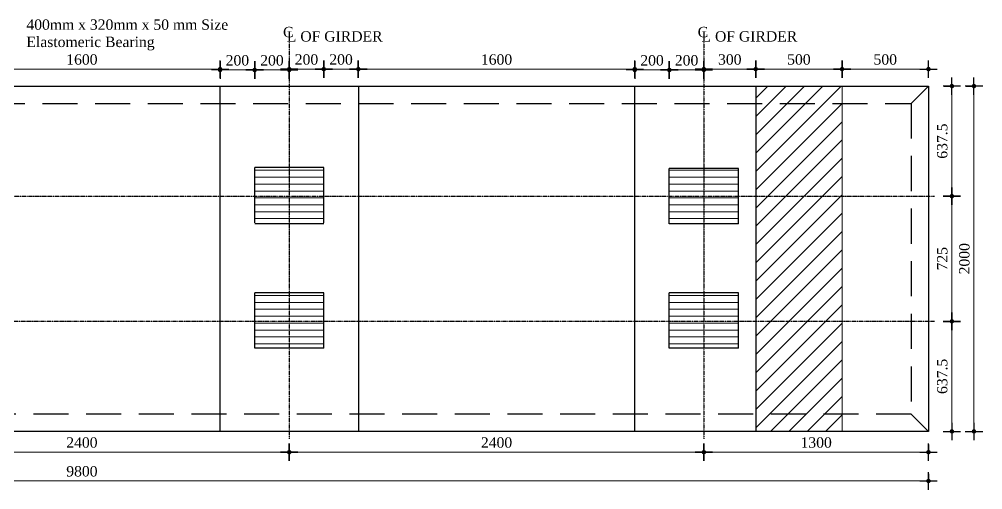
# Model space of a CAD drawing. Header units: millimetres. Extents: x -11624 to 10878, y 376 to 14439.
# Drawn here: x 5301 to 10878, y 646 to 3371 of the extents above; entities that cross this region are included whole.
import ezdxf

# ---------------------------------------------------------------- set-up
doc = ezdxf.new("R2010")
doc.units = ezdxf.units.MM
doc.header["$LTSCALE"] = 4
doc.linetypes.add('CENTER', pattern=[50.8, 31.75, -6.35, 6.35, -6.35])
doc.linetypes.add('DASHED', pattern=[19.05, 12.7, -6.35])
for name, color, linetype in [('Center Line', 34, 'Continuous'), ('dim', 4, 'Continuous'), ('Text', 7, 'Continuous')]:
    doc.layers.add(name, color=color, linetype=linetype)
for name, color, linetype, lineweight in [('Dimision', 4, 'Continuous', 18), ('hatch', 253, 'Continuous', 15), ('Pire Line', 11, 'Continuous', 30)]:
    doc.layers.add(name, color=color, linetype=linetype, lineweight=lineweight)
doc.styles.get("Standard").update_dxf_attribs({"font": 'times.ttf'})
doc.dimstyles.new('Copy of ISO-90', dxfattribs={"dimtxt": 90, "dimasz": 0.7, "dimexe": 1, "dimexo": 60, "dimgap": 75, "dimtad": 1, "dimdec": 0, "dimlfac": -1, "dimzin": 1, "dimdsep": 46, "dimtxsty": 'Standard', "dimblk": 'DIM', "dimcen": 60, "dimclrd": 256, "dimclre": 256, "dimclrt": 256, "dimadec": 0, "dimazin": 0, "dimtfac": 1, "dimtdec": 0, "dimtix": 1, "dimtofl": 0, "dimtmove": 0, "dimatfit": 3, "dimldrblk": 'DOT', "dimfxl": 60, "dimfxlon": 1, "dimtolj": 1, "dimlwd": -1, "dimarcsym": 0})

# ---------------------------------------------------------------- blocks, each defined once
blk = doc.blocks.new('DIM')
at = {"layer": 'dim'}
for p, q in [((-101, 0), (101, 0)), ((0, -101), (0, 101))]:
    blk.add_line(p, q, dxfattribs=at)
at = {"layer": 'dim', "const_width": 25.4}
blk.add_lwpolyline([(-13, 0, 1), (13, 0, 1)], format="xyb", close=True, dxfattribs=at)
blk = doc.blocks.new('*D91')
at = {"layer": 'Defpoints', "color": 0, "linetype": 'Continuous', "ltscale": 0.1, "transparency": 16777216}
for p in [(4463.8, 972.4), (6863.8, 984.2), (6863.8, 864)]:
    blk.add_point(p, dxfattribs=at)
at = {"layer": 'Dimision', "linetype": 'Continuous', "lineweight": -2, "ltscale": 0.1, "transparency": 16777216}
for p, q in [((4463.8, 909), (4463.8, 863)), ((6863.8, 909), (6863.8, 863))]:
    blk.add_line(p, q, dxfattribs=at)
at = {"layer": 'Dimision', "linetype": 'Continuous', "ltscale": 0.1, "transparency": 16777216}
blk.add_line((4464.3, 864), (6863.3, 864), dxfattribs=at)
at = {"layer": 'Dimision', "linetype": 'Continuous', "ltscale": 0.1, "transparency": 16777216, "xscale": 0.5, "yscale": 0.5, "zscale": 0.5, "rotation": 180}
blk.add_blockref('DIM', (4463.8, 864), dxfattribs=at)
at = {"layer": 'Dimision', "linetype": 'Continuous', "ltscale": 0.1, "transparency": 16777216, "xscale": 0.5, "yscale": 0.5, "zscale": 0.5}
blk.add_blockref('DIM', (6863.8, 864), dxfattribs=at)
at = {"layer": 'Dimision', "linetype": 'Continuous', "ltscale": 0.1, "transparency": 16777216, "insert": (5663.8, 919.5), "char_height": 60, "attachment_point": 5}
blk.add_mtext('\\A1;2400', dxfattribs=at)
blk = doc.blocks.new('_Dot')
at = {"color": 0, "linetype": 'ByBlock', "lineweight": -2}
blk.add_line((-0.5, 0), (-1, 0), dxfattribs=at)
at = {"color": 0, "linetype": 'ByBlock', "const_width": 0.5}
blk.add_lwpolyline([(-0.25, 0, 1), (0.25, 0, 1)], format="xyb", close=True, dxfattribs=at)
blk = doc.blocks.new('*D92')
at = {"layer": 'Defpoints', "color": 0, "linetype": 'Continuous', "ltscale": 0.1, "transparency": 16777216}
for p in [(9263.8, 984.2), (10563.8, 972.4), (10563.8, 864)]:
    blk.add_point(p, dxfattribs=at)
at = {"layer": 'Dimision', "linetype": 'Continuous', "lineweight": -2, "ltscale": 0.1, "transparency": 16777216}
for p, q in [((9263.8, 909), (9263.8, 863)), ((10563.8, 909), (10563.8, 863))]:
    blk.add_line(p, q, dxfattribs=at)
at = {"layer": 'Dimision', "linetype": 'Continuous', "ltscale": 0.1, "transparency": 16777216}
blk.add_line((9264.3, 864), (10563.3, 864), dxfattribs=at)
at = {"layer": 'Dimision', "linetype": 'Continuous', "ltscale": 0.1, "transparency": 16777216, "xscale": 0.5, "yscale": 0.5, "zscale": 0.5, "rotation": 180}
blk.add_blockref('DIM', (9263.8, 864), dxfattribs=at)
at = {"layer": 'Dimision', "linetype": 'Continuous', "ltscale": 0.1, "transparency": 16777216, "xscale": 0.5, "yscale": 0.5, "zscale": 0.5}
blk.add_blockref('DIM', (10563.8, 864), dxfattribs=at)
at = {"layer": 'Dimision', "linetype": 'Continuous', "ltscale": 0.1, "transparency": 16777216, "insert": (9913.8, 919.5), "char_height": 60, "attachment_point": 5}
blk.add_mtext('\\A1;1300', dxfattribs=at)
blk = doc.blocks.new('*D93')
at = {"layer": 'Defpoints', "color": 0, "linetype": 'Continuous', "ltscale": 0.1, "transparency": 16777216}
for p in [(763.8, 798.9), (10563.8, 798.9), (10563.8, 697.1)]:
    blk.add_point(p, dxfattribs=at)
at = {"layer": 'Dimision', "linetype": 'Continuous', "lineweight": -2, "ltscale": 0.1, "transparency": 16777216}
for p, q in [((763.8, 738.9), (763.8, 696.1)), ((10563.8, 738.9), (10563.8, 696.1))]:
    blk.add_line(p, q, dxfattribs=at)
at = {"layer": 'Dimision', "linetype": 'Continuous', "ltscale": 0.1, "transparency": 16777216}
blk.add_line((764.3, 697.1), (10563.3, 697.1), dxfattribs=at)
at = {"layer": 'Dimision', "linetype": 'Continuous', "ltscale": 0.1, "transparency": 16777216, "xscale": 0.5, "yscale": 0.5, "zscale": 0.5, "rotation": 180}
blk.add_blockref('DIM', (763.8, 697.1), dxfattribs=at)
at = {"layer": 'Dimision', "linetype": 'Continuous', "ltscale": 0.1, "transparency": 16777216, "xscale": 0.5, "yscale": 0.5, "zscale": 0.5}
blk.add_blockref('DIM', (10563.8, 697.1), dxfattribs=at)
at = {"layer": 'Dimision', "linetype": 'Continuous', "ltscale": 0.1, "transparency": 16777216, "insert": (5663.8, 752.7), "char_height": 60, "attachment_point": 5}
blk.add_mtext('\\A1;9800', dxfattribs=at)
blk = doc.blocks.new('*D94')
at = {"layer": 'Defpoints', "color": 0, "linetype": 'Continuous', "ltscale": 0.1, "transparency": 16777216}
for p in [(10563.8, 2984.2), (10699.5, 2984.2), (10598.3, 2346.7)]:
    blk.add_point(p, dxfattribs=at)
at = {"layer": 'Dimision', "linetype": 'Continuous', "lineweight": -2, "ltscale": 0.1, "transparency": 16777216}
for p, q in [((10654.5, 2984.2), (10700.5, 2984.2)), ((10658.3, 2346.7), (10700.5, 2346.7))]:
    blk.add_line(p, q, dxfattribs=at)
at = {"layer": 'Dimision', "linetype": 'Continuous', "ltscale": 0.1, "transparency": 16777216}
blk.add_line((10699.5, 2347.2), (10699.5, 2983.7), dxfattribs=at)
at = {"layer": 'Dimision', "linetype": 'Continuous', "ltscale": 0.1, "transparency": 16777216, "xscale": 0.5, "yscale": 0.5, "zscale": 0.5}
for p, rotation in [((10699.5, 2984.2), 90), ((10699.5, 2346.7), 270)]:
    blk.add_blockref('DIM', p, dxfattribs=dict(at, rotation=rotation))
at = {"layer": 'Dimision', "linetype": 'Continuous', "ltscale": 0.1, "transparency": 16777216, "insert": (10643.9, 2665.5), "char_height": 60, "attachment_point": 5, "rotation": 90}
blk.add_mtext('\\A1;637.5', dxfattribs=at)
blk = doc.blocks.new('*D95')
at = {"layer": 'Defpoints', "color": 0, "linetype": 'Continuous', "ltscale": 0.1, "transparency": 16777216}
for p in [(10563.8, 1621.7), (10543.5, 984.2), (10699.5, 984.2)]:
    blk.add_point(p, dxfattribs=at)
at = {"layer": 'Dimision', "linetype": 'Continuous', "lineweight": -2, "ltscale": 0.1, "transparency": 16777216}
for p, q in [((10654.5, 1621.7), (10700.5, 1621.7)), ((10654.5, 984.2), (10700.5, 984.2))]:
    blk.add_line(p, q, dxfattribs=at)
at = {"layer": 'Dimision', "linetype": 'Continuous', "ltscale": 0.1, "transparency": 16777216}
blk.add_line((10699.5, 1621.2), (10699.5, 984.7), dxfattribs=at)
at = {"layer": 'Dimision', "linetype": 'Continuous', "ltscale": 0.1, "transparency": 16777216, "xscale": 0.5, "yscale": 0.5, "zscale": 0.5}
for p, rotation in [((10699.5, 1621.7), 90), ((10699.5, 984.2), 270)]:
    blk.add_blockref('DIM', p, dxfattribs=dict(at, rotation=rotation))
at = {"layer": 'Dimision', "linetype": 'Continuous', "ltscale": 0.1, "transparency": 16777216, "insert": (10643.9, 1303), "char_height": 60, "attachment_point": 5, "rotation": 90}
blk.add_mtext('\\A1;637.5', dxfattribs=at)
blk = doc.blocks.new('*D96')
at = {"layer": 'Defpoints', "color": 0, "linetype": 'Continuous', "ltscale": 0.1, "transparency": 16777216}
for p in [(10598.3, 2346.7), (10563.8, 1621.7), (10699.5, 1621.7)]:
    blk.add_point(p, dxfattribs=at)
at = {"layer": 'Dimision', "linetype": 'Continuous', "lineweight": -2, "ltscale": 0.1, "transparency": 16777216}
for p, q in [((10658.3, 2346.7), (10700.5, 2346.7)), ((10654.5, 1621.7), (10700.5, 1621.7))]:
    blk.add_line(p, q, dxfattribs=at)
at = {"layer": 'Dimision', "linetype": 'Continuous', "ltscale": 0.1, "transparency": 16777216}
blk.add_line((10699.5, 2346.2), (10699.5, 1622.2), dxfattribs=at)
at = {"layer": 'Dimision', "linetype": 'Continuous', "ltscale": 0.1, "transparency": 16777216, "xscale": 0.5, "yscale": 0.5, "zscale": 0.5}
for p, rotation in [((10699.5, 2346.7), 90), ((10699.5, 1621.7), 270)]:
    blk.add_blockref('DIM', p, dxfattribs=dict(at, rotation=rotation))
at = {"layer": 'Dimision', "linetype": 'Continuous', "ltscale": 0.1, "transparency": 16777216, "insert": (10643.9, 1984.2), "char_height": 60, "attachment_point": 5, "rotation": 90}
blk.add_mtext('\\A1;725', dxfattribs=at)
blk = doc.blocks.new('*D202')
at = {"layer": 'Defpoints', "color": 0, "linetype": 'Continuous', "ltscale": 0.1, "transparency": 16777216}
for p in [(10563.8, 2984.2), (10827.2, 2984.2), (10563.8, 984.2)]:
    blk.add_point(p, dxfattribs=at)
at = {"layer": 'Dimision', "linetype": 'Continuous', "lineweight": -2, "ltscale": 0.1, "transparency": 16777216}
for p, q in [((10782.2, 2984.2), (10828.2, 2984.2)), ((10782.2, 984.2), (10828.2, 984.2))]:
    blk.add_line(p, q, dxfattribs=at)
at = {"layer": 'Dimision', "linetype": 'Continuous', "ltscale": 0.1, "transparency": 16777216}
blk.add_line((10827.2, 984.7), (10827.2, 2983.7), dxfattribs=at)
at = {"layer": 'Dimision', "linetype": 'Continuous', "ltscale": 0.1, "transparency": 16777216, "xscale": 0.5, "yscale": 0.5, "zscale": 0.5}
for p, rotation in [((10827.2, 2984.2), 90), ((10827.2, 984.2), 270)]:
    blk.add_blockref('DIM', p, dxfattribs=dict(at, rotation=rotation))
at = {"layer": 'Dimision', "linetype": 'Continuous', "ltscale": 0.1, "transparency": 16777216, "insert": (10771.6, 1984.2), "char_height": 60, "attachment_point": 5, "rotation": 90}
blk.add_mtext('\\A1;2000', dxfattribs=at)
blk = doc.blocks.new('*D106')
at = {"layer": 'Defpoints', "color": 0, "linetype": 'Continuous', "ltscale": 0.1, "transparency": 16777216}
for p in [(9263.8, 3077.4), (9263.8, 2531.7), (9063.8, 2506.7)]:
    blk.add_point(p, dxfattribs=at)
at = {"layer": 'Dimision', "linetype": 'Continuous', "lineweight": -2, "ltscale": 0.1, "transparency": 16777216}
for p, q in [((9063.8, 3032.4), (9063.8, 3078.4)), ((9263.8, 3032.4), (9263.8, 3078.4))]:
    blk.add_line(p, q, dxfattribs=at)
at = {"layer": 'Dimision', "linetype": 'Continuous', "ltscale": 0.1, "transparency": 16777216}
blk.add_line((9064.3, 3077.4), (9263.3, 3077.4), dxfattribs=at)
at = {"layer": 'Dimision', "linetype": 'Continuous', "ltscale": 0.1, "transparency": 16777216, "xscale": 0.5, "yscale": 0.5, "zscale": 0.5, "rotation": 180}
blk.add_blockref('DIM', (9063.8, 3077.4), dxfattribs=at)
at = {"layer": 'Dimision', "linetype": 'Continuous', "ltscale": 0.1, "transparency": 16777216, "xscale": 0.5, "yscale": 0.5, "zscale": 0.5}
blk.add_blockref('DIM', (9263.8, 3077.4), dxfattribs=at)
at = {"layer": 'Dimision', "linetype": 'Continuous', "ltscale": 0.1, "transparency": 16777216, "insert": (9163.8, 3132.9), "char_height": 60, "attachment_point": 5}
blk.add_mtext('\\A1;200', dxfattribs=at)
blk = doc.blocks.new('*D107')
at = {"layer": 'Defpoints', "color": 0, "linetype": 'Continuous', "ltscale": 0.1, "transparency": 16777216}
for p in [(9563.8, 3082.4), (9263.8, 2536.7), (9563.8, 2511.7)]:
    blk.add_point(p, dxfattribs=at)
at = {"layer": 'Dimision', "linetype": 'Continuous', "lineweight": -2, "ltscale": 0.1, "transparency": 16777216}
for p, q in [((9263.8, 3037.4), (9263.8, 3083.4)), ((9563.8, 3037.4), (9563.8, 3083.4))]:
    blk.add_line(p, q, dxfattribs=at)
at = {"layer": 'Dimision', "linetype": 'Continuous', "ltscale": 0.1, "transparency": 16777216}
blk.add_line((9264.3, 3082.4), (9563.3, 3082.4), dxfattribs=at)
at = {"layer": 'Dimision', "linetype": 'Continuous', "ltscale": 0.1, "transparency": 16777216, "xscale": 0.5, "yscale": 0.5, "zscale": 0.5, "rotation": 180}
blk.add_blockref('DIM', (9263.8, 3082.4), dxfattribs=at)
at = {"layer": 'Dimision', "linetype": 'Continuous', "ltscale": 0.1, "transparency": 16777216, "xscale": 0.5, "yscale": 0.5, "zscale": 0.5}
blk.add_blockref('DIM', (9563.8, 3082.4), dxfattribs=at)
at = {"layer": 'Dimision', "linetype": 'Continuous', "ltscale": 0.1, "transparency": 16777216, "insert": (9413.8, 3137.9), "char_height": 60, "attachment_point": 5}
blk.add_mtext('\\A1;300', dxfattribs=at)
blk = doc.blocks.new('*D108')
at = {"layer": 'Defpoints', "color": 0, "linetype": 'Continuous', "ltscale": 0.1, "transparency": 16777216}
for p in [(9063.8, 3077.4), (8863.8, 2879.2), (9063.8, 2506.7)]:
    blk.add_point(p, dxfattribs=at)
at = {"layer": 'Dimision', "linetype": 'Continuous', "lineweight": -2, "ltscale": 0.1, "transparency": 16777216}
for p, q in [((8863.8, 3032.4), (8863.8, 3078.4)), ((9063.8, 3032.4), (9063.8, 3078.4))]:
    blk.add_line(p, q, dxfattribs=at)
at = {"layer": 'Dimision', "linetype": 'Continuous', "ltscale": 0.1, "transparency": 16777216}
blk.add_line((8864.3, 3077.4), (9063.3, 3077.4), dxfattribs=at)
at = {"layer": 'Dimision', "linetype": 'Continuous', "ltscale": 0.1, "transparency": 16777216, "xscale": 0.5, "yscale": 0.5, "zscale": 0.5, "rotation": 180}
blk.add_blockref('DIM', (8863.8, 3077.4), dxfattribs=at)
at = {"layer": 'Dimision', "linetype": 'Continuous', "ltscale": 0.1, "transparency": 16777216, "xscale": 0.5, "yscale": 0.5, "zscale": 0.5}
blk.add_blockref('DIM', (9063.8, 3077.4), dxfattribs=at)
at = {"layer": 'Dimision', "linetype": 'Continuous', "ltscale": 0.1, "transparency": 16777216, "insert": (8963.8, 3132.9), "char_height": 60, "attachment_point": 5}
blk.add_mtext('\\A1;200', dxfattribs=at)
blk = doc.blocks.new('*D109')
at = {"layer": 'Defpoints', "color": 0, "linetype": 'Continuous', "ltscale": 0.1, "transparency": 16777216}
for p in [(6463.8, 3082.4), (4863.8, 2884.2), (6463.8, 2884.2)]:
    blk.add_point(p, dxfattribs=at)
at = {"layer": 'Dimision', "linetype": 'Continuous', "lineweight": -2, "ltscale": 0.1, "transparency": 16777216}
for p, q in [((4863.8, 3037.4), (4863.8, 3083.4)), ((6463.8, 3037.4), (6463.8, 3083.4))]:
    blk.add_line(p, q, dxfattribs=at)
at = {"layer": 'Dimision', "linetype": 'Continuous', "ltscale": 0.1, "transparency": 16777216}
blk.add_line((4864.3, 3082.4), (6463.3, 3082.4), dxfattribs=at)
at = {"layer": 'Dimision', "linetype": 'Continuous', "ltscale": 0.1, "transparency": 16777216, "xscale": 0.5, "yscale": 0.5, "zscale": 0.5, "rotation": 180}
blk.add_blockref('DIM', (4863.8, 3082.4), dxfattribs=at)
at = {"layer": 'Dimision', "linetype": 'Continuous', "ltscale": 0.1, "transparency": 16777216, "xscale": 0.5, "yscale": 0.5, "zscale": 0.5}
blk.add_blockref('DIM', (6463.8, 3082.4), dxfattribs=at)
at = {"layer": 'Dimision', "linetype": 'Continuous', "ltscale": 0.1, "transparency": 16777216, "insert": (5663.8, 3137.9), "char_height": 60, "attachment_point": 5}
blk.add_mtext('\\A1;1600', dxfattribs=at)
blk = doc.blocks.new('*D110')
at = {"layer": 'Defpoints', "color": 0, "linetype": 'Continuous', "ltscale": 0.1, "transparency": 16777216}
for p in [(10563.8, 3082.4), (10063.8, 2984.2), (10563.8, 2984.2)]:
    blk.add_point(p, dxfattribs=at)
at = {"layer": 'Dimision', "linetype": 'Continuous', "lineweight": -2, "ltscale": 0.1, "transparency": 16777216}
for p, q in [((10063.8, 3044.2), (10063.8, 3083.4)), ((10563.8, 3044.2), (10563.8, 3083.4))]:
    blk.add_line(p, q, dxfattribs=at)
at = {"layer": 'Dimision', "linetype": 'Continuous', "ltscale": 0.1, "transparency": 16777216}
blk.add_line((10064.3, 3082.4), (10563.3, 3082.4), dxfattribs=at)
at = {"layer": 'Dimision', "linetype": 'Continuous', "ltscale": 0.1, "transparency": 16777216, "xscale": 0.5, "yscale": 0.5, "zscale": 0.5, "rotation": 180}
blk.add_blockref('DIM', (10063.8, 3082.4), dxfattribs=at)
at = {"layer": 'Dimision', "linetype": 'Continuous', "ltscale": 0.1, "transparency": 16777216, "xscale": 0.5, "yscale": 0.5, "zscale": 0.5}
blk.add_blockref('DIM', (10563.8, 3082.4), dxfattribs=at)
at = {"layer": 'Dimision', "linetype": 'Continuous', "ltscale": 0.1, "transparency": 16777216, "insert": (10313.8, 3137.9), "char_height": 60, "attachment_point": 5}
blk.add_mtext('\\A1;500', dxfattribs=at)
blk = doc.blocks.new('*D59')
at = {"layer": 'Defpoints', "color": 0, "linetype": 'Continuous', "ltscale": 0.1, "transparency": 16777216}
for p in [(6863.8, 3077.4), (6863.8, 2531.7), (6663.8, 2506.7)]:
    blk.add_point(p, dxfattribs=at)
at = {"layer": 'Dimision', "linetype": 'Continuous', "lineweight": -2, "ltscale": 0.1, "transparency": 16777216}
for p, q in [((6663.8, 3032.4), (6663.8, 3078.4)), ((6863.8, 3032.4), (6863.8, 3078.4))]:
    blk.add_line(p, q, dxfattribs=at)
at = {"layer": 'Dimision', "linetype": 'Continuous', "ltscale": 0.1, "transparency": 16777216}
blk.add_line((6664.3, 3077.4), (6863.3, 3077.4), dxfattribs=at)
at = {"layer": 'Dimision', "linetype": 'Continuous', "ltscale": 0.1, "transparency": 16777216, "xscale": 0.5, "yscale": 0.5, "zscale": 0.5, "rotation": 180}
blk.add_blockref('DIM', (6663.8, 3077.4), dxfattribs=at)
at = {"layer": 'Dimision', "linetype": 'Continuous', "ltscale": 0.1, "transparency": 16777216, "xscale": 0.5, "yscale": 0.5, "zscale": 0.5}
blk.add_blockref('DIM', (6863.8, 3077.4), dxfattribs=at)
at = {"layer": 'Dimision', "linetype": 'Continuous', "ltscale": 0.1, "transparency": 16777216, "insert": (6763.8, 3132.9), "char_height": 60, "attachment_point": 5}
blk.add_mtext('\\A1;200', dxfattribs=at)
blk = doc.blocks.new('*D60')
at = {"layer": 'Defpoints', "color": 0, "linetype": 'Continuous', "ltscale": 0.1, "transparency": 16777216}
for p in [(7063.8, 3082.4), (6863.8, 2536.7), (7063.8, 2511.7)]:
    blk.add_point(p, dxfattribs=at)
at = {"layer": 'Dimision', "linetype": 'Continuous', "lineweight": -2, "ltscale": 0.1, "transparency": 16777216}
for p, q in [((6863.8, 3037.4), (6863.8, 3083.4)), ((7063.8, 3037.4), (7063.8, 3083.4))]:
    blk.add_line(p, q, dxfattribs=at)
at = {"layer": 'Dimision', "linetype": 'Continuous', "ltscale": 0.1, "transparency": 16777216}
blk.add_line((6864.3, 3082.4), (7063.3, 3082.4), dxfattribs=at)
at = {"layer": 'Dimision', "linetype": 'Continuous', "ltscale": 0.1, "transparency": 16777216, "xscale": 0.5, "yscale": 0.5, "zscale": 0.5, "rotation": 180}
blk.add_blockref('DIM', (6863.8, 3082.4), dxfattribs=at)
at = {"layer": 'Dimision', "linetype": 'Continuous', "ltscale": 0.1, "transparency": 16777216, "xscale": 0.5, "yscale": 0.5, "zscale": 0.5}
blk.add_blockref('DIM', (7063.8, 3082.4), dxfattribs=at)
at = {"layer": 'Dimision', "linetype": 'Continuous', "ltscale": 0.1, "transparency": 16777216, "insert": (6963.8, 3137.9), "char_height": 60, "attachment_point": 5}
blk.add_mtext('\\A1;200', dxfattribs=at)
blk = doc.blocks.new('*D61')
at = {"layer": 'Defpoints', "color": 0, "linetype": 'Continuous', "ltscale": 0.1, "transparency": 16777216}
for p in [(6663.8, 3077.4), (6463.8, 2879.2), (6663.8, 2506.7)]:
    blk.add_point(p, dxfattribs=at)
at = {"layer": 'Dimision', "linetype": 'Continuous', "lineweight": -2, "ltscale": 0.1, "transparency": 16777216}
for p, q in [((6463.8, 3032.4), (6463.8, 3078.4)), ((6663.8, 3032.4), (6663.8, 3078.4))]:
    blk.add_line(p, q, dxfattribs=at)
at = {"layer": 'Dimision', "linetype": 'Continuous', "ltscale": 0.1, "transparency": 16777216}
blk.add_line((6464.3, 3077.4), (6663.3, 3077.4), dxfattribs=at)
at = {"layer": 'Dimision', "linetype": 'Continuous', "ltscale": 0.1, "transparency": 16777216, "xscale": 0.5, "yscale": 0.5, "zscale": 0.5, "rotation": 180}
blk.add_blockref('DIM', (6463.8, 3077.4), dxfattribs=at)
at = {"layer": 'Dimision', "linetype": 'Continuous', "ltscale": 0.1, "transparency": 16777216, "xscale": 0.5, "yscale": 0.5, "zscale": 0.5}
blk.add_blockref('DIM', (6663.8, 3077.4), dxfattribs=at)
at = {"layer": 'Dimision', "linetype": 'Continuous', "ltscale": 0.1, "transparency": 16777216, "insert": (6563.8, 3132.9), "char_height": 60, "attachment_point": 5}
blk.add_mtext('\\A1;200', dxfattribs=at)
blk = doc.blocks.new('*D62')
at = {"layer": 'Defpoints', "color": 0, "linetype": 'Continuous', "ltscale": 0.1, "transparency": 16777216}
for p in [(7263.8, 3082.4), (7263.8, 2884.2), (7063.8, 2511.7)]:
    blk.add_point(p, dxfattribs=at)
at = {"layer": 'Dimision', "linetype": 'Continuous', "lineweight": -2, "ltscale": 0.1, "transparency": 16777216}
for p, q in [((7063.8, 3037.4), (7063.8, 3083.4)), ((7263.8, 3037.4), (7263.8, 3083.4))]:
    blk.add_line(p, q, dxfattribs=at)
at = {"layer": 'Dimision', "linetype": 'Continuous', "ltscale": 0.1, "transparency": 16777216}
blk.add_line((7064.3, 3082.4), (7263.3, 3082.4), dxfattribs=at)
at = {"layer": 'Dimision', "linetype": 'Continuous', "ltscale": 0.1, "transparency": 16777216, "xscale": 0.5, "yscale": 0.5, "zscale": 0.5, "rotation": 180}
blk.add_blockref('DIM', (7063.8, 3082.4), dxfattribs=at)
at = {"layer": 'Dimision', "linetype": 'Continuous', "ltscale": 0.1, "transparency": 16777216, "xscale": 0.5, "yscale": 0.5, "zscale": 0.5}
blk.add_blockref('DIM', (7263.8, 3082.4), dxfattribs=at)
at = {"layer": 'Dimision', "linetype": 'Continuous', "ltscale": 0.1, "transparency": 16777216, "insert": (7163.8, 3137.9), "char_height": 60, "attachment_point": 5}
blk.add_mtext('\\A1;200', dxfattribs=at)
blk = doc.blocks.new('*D63')
at = {"layer": 'Defpoints', "color": 0, "linetype": 'Continuous', "ltscale": 0.1, "transparency": 16777216}
for p in [(6863.8, 972.4), (9263.8, 984.2), (9263.8, 864)]:
    blk.add_point(p, dxfattribs=at)
at = {"layer": 'Dimision', "linetype": 'Continuous', "lineweight": -2, "ltscale": 0.1, "transparency": 16777216}
for p, q in [((6863.8, 909), (6863.8, 863)), ((9263.8, 909), (9263.8, 863))]:
    blk.add_line(p, q, dxfattribs=at)
at = {"layer": 'Dimision', "linetype": 'Continuous', "ltscale": 0.1, "transparency": 16777216}
blk.add_line((6864.3, 864), (9263.3, 864), dxfattribs=at)
at = {"layer": 'Dimision', "linetype": 'Continuous', "ltscale": 0.1, "transparency": 16777216, "xscale": 0.5, "yscale": 0.5, "zscale": 0.5, "rotation": 180}
blk.add_blockref('DIM', (6863.8, 864), dxfattribs=at)
at = {"layer": 'Dimision', "linetype": 'Continuous', "ltscale": 0.1, "transparency": 16777216, "xscale": 0.5, "yscale": 0.5, "zscale": 0.5}
blk.add_blockref('DIM', (9263.8, 864), dxfattribs=at)
at = {"layer": 'Dimision', "linetype": 'Continuous', "ltscale": 0.1, "transparency": 16777216, "insert": (8063.8, 919.5), "char_height": 60, "attachment_point": 5}
blk.add_mtext('\\A1;2400', dxfattribs=at)
blk = doc.blocks.new('*D51')
at = {"layer": 'Defpoints', "color": 0, "linetype": 'Continuous', "ltscale": 0.1, "transparency": 16777216}
for p in [(8863.8, 3082.4), (8863.8, 2984.2), (7263.8, 2884.2)]:
    blk.add_point(p, dxfattribs=at)
at = {"layer": 'Dimision', "linetype": 'Continuous', "lineweight": -2, "ltscale": 0.1, "transparency": 16777216}
for p, q in [((7263.8, 3037.4), (7263.8, 3083.4)), ((8863.8, 3044.2), (8863.8, 3083.4))]:
    blk.add_line(p, q, dxfattribs=at)
at = {"layer": 'Dimision', "linetype": 'Continuous', "ltscale": 0.1, "transparency": 16777216}
blk.add_line((7264.3, 3082.4), (8863.3, 3082.4), dxfattribs=at)
at = {"layer": 'Dimision', "linetype": 'Continuous', "ltscale": 0.1, "transparency": 16777216, "xscale": 0.5, "yscale": 0.5, "zscale": 0.5, "rotation": 180}
blk.add_blockref('DIM', (7263.8, 3082.4), dxfattribs=at)
at = {"layer": 'Dimision', "linetype": 'Continuous', "ltscale": 0.1, "transparency": 16777216, "xscale": 0.5, "yscale": 0.5, "zscale": 0.5}
blk.add_blockref('DIM', (8863.8, 3082.4), dxfattribs=at)
at = {"layer": 'Dimision', "linetype": 'Continuous', "ltscale": 0.1, "transparency": 16777216, "insert": (8063.8, 3137.9), "char_height": 60, "attachment_point": 5}
blk.add_mtext('\\A1;1600', dxfattribs=at)
blk = doc.blocks.new('*D176')
at = {"layer": 'Defpoints', "color": 0, "linetype": 'Continuous', "ltscale": 0.1, "transparency": 16777216}
for p in [(10063.8, 3082.4), (10063.8, 2984.2), (9563.8, 2511.7)]:
    blk.add_point(p, dxfattribs=at)
at = {"layer": 'Dimision', "linetype": 'Continuous', "lineweight": -2, "ltscale": 0.1, "transparency": 16777216}
for p, q in [((9563.8, 3037.4), (9563.8, 3083.4)), ((10063.8, 3044.2), (10063.8, 3083.4))]:
    blk.add_line(p, q, dxfattribs=at)
at = {"layer": 'Dimision', "linetype": 'Continuous', "ltscale": 0.1, "transparency": 16777216}
blk.add_line((9564.3, 3082.4), (10063.3, 3082.4), dxfattribs=at)
at = {"layer": 'Dimision', "linetype": 'Continuous', "ltscale": 0.1, "transparency": 16777216, "xscale": 0.5, "yscale": 0.5, "zscale": 0.5, "rotation": 180}
blk.add_blockref('DIM', (9563.8, 3082.4), dxfattribs=at)
at = {"layer": 'Dimision', "linetype": 'Continuous', "ltscale": 0.1, "transparency": 16777216, "xscale": 0.5, "yscale": 0.5, "zscale": 0.5}
blk.add_blockref('DIM', (10063.8, 3082.4), dxfattribs=at)
at = {"layer": 'Dimision', "linetype": 'Continuous', "ltscale": 0.1, "transparency": 16777216, "insert": (9813.8, 3137.9), "char_height": 60, "attachment_point": 5}
blk.add_mtext('\\A1;500', dxfattribs=at)

msp = doc.modelspace()

# ---------------------------------------------------------------- hatches: boundary and pattern name
at = {"layer": 'hatch'}
h = msp.add_hatch(dxfattribs=at)
h.set_pattern_fill('_USER', color=256, scale=75, angle=45, style=0, pattern_type=0)
h.set_pattern_definition([(45, (74670.1, -105609.39), (-53.03301, 53.03301), [])])
h.paths.add_polyline_path([(10063.83, 2984.23), (9563.83, 2984.23), (9563.83, 984.23), (10063.83, 984.23)])
at = {"layer": 'hatch', "ltscale": 10}
h = msp.add_hatch(dxfattribs=at)
h.set_pattern_fill('_USER', color=256, scale=40, style=0, pattern_type=0)
h.set_pattern_definition([(0, (92810.673, -199623.535), (0, 40), [])])
h.paths.add_polyline_path([(7063.83, 2186.73), (7063.83, 2506.73), (6663.83, 2506.73), (6663.83, 2186.73)])
h = msp.add_hatch(dxfattribs=at)
h.set_pattern_fill('_USER', color=256, scale=40, style=0, pattern_type=0)
h.set_pattern_definition([(0, (95210.673, -199623.535), (0, 40), [])])
h.paths.add_polyline_path([(9463.83, 2186.73), (9463.83, 2506.73), (9063.83, 2506.73), (9063.83, 2186.73)])
h = msp.add_hatch(dxfattribs=at)
h.set_pattern_fill('_USER', color=256, scale=40, style=0, pattern_type=0)
h.set_pattern_definition([(0, (92810.673, -200348.535), (0, 40), [])])
h.paths.add_polyline_path([(7063.83, 1461.73), (7063.83, 1781.73), (6663.83, 1781.73), (6663.83, 1461.73)])
h = msp.add_hatch(dxfattribs=at)
h.set_pattern_fill('_USER', color=256, scale=40, style=0, pattern_type=0)
h.set_pattern_definition([(0, (95210.673, -200348.535), (0, 40), [])])
h.paths.add_polyline_path([(9463.83, 1461.73), (9463.83, 1781.73), (9063.83, 1781.73), (9063.83, 1461.73)])

# ---------------------------------------------------------------- linework, layer by layer
at = {"layer": 'Center Line', "linetype": 'CENTER', "ltscale": 0.01}
for points in [[(6863.83, 3253.57), (6863.83, 940.44)], [(9263.83, 3253.57), (9263.83, 940.44)], [(402.52, 2346.73), (10598.33, 2346.73)], [(376.44, 1621.73), (10598.33, 1621.73)]]:
    msp.add_lwpolyline(points, dxfattribs=at)
at = {"layer": 'Dimision', "linetype": 'Continuous', "ltscale": 0.1}
for p, q in [((9563.83, 984.23), (9563.83, 2984.23)), ((10063.83, 2984.23), (10063.83, 984.23))]:
    msp.add_line(p, q, dxfattribs=at)
at = {"layer": 'Pire Line', "ltscale": 5}
for p, q in [((763.83, 2984.23), (10563.83, 2984.23)), ((10563.83, 2984.23), (10563.83, 984.23)), ((6663.83, 2191.73), (6663.83, 2511.73)), ((7063.83, 2511.73), (6663.83, 2511.73)), ((7063.83, 2191.73), (7063.83, 2511.73)), ((9063.83, 2186.73), (9063.83, 2506.73)), ((9463.83, 2506.73), (9063.83, 2506.73)), ((9463.83, 2186.73), (9463.83, 2506.73)), ((7063.83, 2186.73), (6663.83, 2186.73)), ((9463.83, 2186.73), (9063.83, 2186.73)), ((6663.83, 1466.73), (6663.83, 1786.73)), ((7063.83, 1786.73), (6663.83, 1786.73)), ((7063.83, 1466.73), (7063.83, 1786.73)), ((9063.83, 1466.73), (9063.83, 1786.73)), ((9463.83, 1786.73), (9063.83, 1786.73)), ((9463.83, 1466.73), (9463.83, 1786.73)), ((7063.83, 1466.73), (6663.83, 1466.73)), ((9463.83, 1466.73), (9063.83, 1466.73)), ((10563.83, 984.23), (763.83, 984.23))]:
    msp.add_line(p, q, dxfattribs=at)
at = {"layer": 'Pire Line', "linetype": 'DASHED', "ltscale": 4}
for p, q in [((863.83, 2884.23), (10463.83, 2884.23)), ((10463.83, 2884.23), (10463.83, 1084.23)), ((10463.83, 1084.23), (863.83, 1084.23))]:
    msp.add_line(p, q, dxfattribs=at)
at = {"layer": 'Pire Line', "ltscale": 5}
for points in [[(6463.83, 2984.23), (7263.83, 2984.23), (7263.83, 984.23), (6463.83, 984.23)], [(8863.83, 2984.23), (9563.83, 2984.23), (9563.83, 984.23), (8863.83, 984.23)]]:
    msp.add_lwpolyline(points, close=True, dxfattribs=at)
msp.add_lwpolyline([(9563.83, 2984.23), (9563.83, 984.23)], dxfattribs=at)
at = {"layer": 'Pire Line', "linetype": 'DASHED', "ltscale": 3}
for points in [[(10463.83, 2884.23), (10563.83, 2984.23)], [(10463.83, 1084.23), (10563.83, 984.23)]]:
    msp.add_lwpolyline(points, dxfattribs=at)

# ---------------------------------------------------------------- texts
at = {"layer": 'Text', "insert": (5342.44, 3370.24), "char_height": 60, "width": 1885.5145, "attachment_point": 1}
msp.add_mtext('400mm x 320mm x 50 mm Size\\PElastomeric Bearing', dxfattribs=at)
at = {"layer": 'Text', "ltscale": 10, "char_height": 60, "width": 8235.4588, "attachment_point": 1}
for s, insert in [('C', (6828.08, 3327)), ('L OF GIRDER', (6850.18, 3302.15)), ('C', (9228.08, 3327)), ('L OF GIRDER', (9250.18, 3302.15))]:
    msp.add_mtext(s, dxfattribs=dict(at, insert=insert))

# ---------------------------------------------------------------- dimensions: what is measured, and where the dimension line sits
at = {"layer": 'Dimision', "linetype": 'Continuous', "ltscale": 0.1}
for base, p1, p2, picture, middle in [((6463.83, 3082.36), (4863.83, 2884.23), (6463.83, 2884.23), '*D109', (5663.83, 3137.87)), ((6663.83, 3077.36), (6463.83, 2879.23), (6663.83, 2506.73), '*D61', (6563.83, 3132.87)), ((6863.83, 3077.36), (6663.83, 2506.73), (6863.83, 2531.73), '*D59', (6763.83, 3132.87)), ((7063.83, 3082.36), (6863.83, 2536.73), (7063.83, 2511.73), '*D60', (6963.83, 3137.87)), ((7263.83, 3082.36), (7063.83, 2511.73), (7263.83, 2884.23), '*D62', (7163.83, 3137.87)), ((8863.83, 3082.36), (7263.83, 2884.23), (8863.83, 2984.23), '*D51', (8063.83, 3137.87)), ((9063.83, 3077.36), (8863.83, 2879.23), (9063.83, 2506.73), '*D108', (8963.83, 3132.87)), ((9263.83, 3077.36), (9063.83, 2506.73), (9263.83, 2531.73), '*D106', (9163.83, 3132.87)), ((9563.83, 3082.36), (9263.83, 2536.73), (9563.83, 2511.73), '*D107', (9413.83, 3137.87)), ((10063.83, 3082.36), (9563.83, 2511.73), (10063.83, 2984.23), '*D176', (9813.83, 3137.87)), ((10563.83, 3082.36), (10063.83, 2984.23), (10563.83, 2984.23), '*D110', (10313.83, 3137.87)), ((6863.83, 863.97), (4463.83, 972.42), (6863.83, 984.23), '*D91', (5663.83, 919.49)), ((9263.83, 863.97), (6863.83, 972.42), (9263.83, 984.23), '*D63', (8063.83, 919.49)), ((10563.83, 863.97), (9263.83, 984.23), (10563.83, 972.42), '*D92', (9913.83, 919.49)), ((10563.83, 697.07), (763.83, 798.87), (10563.83, 798.87), '*D93', (5663.83, 752.68))]:
    dim = msp.add_linear_dim(base=base, p1=p1, p2=p2, dimstyle='Copy of ISO-90', override={"dimtxt": 60, "dimasz": 0.5, "dimgap": 25, "dimfxl": 45}, dxfattribs=at)
    dim.commit()
    dim.dimension.update_dxf_attribs({"geometry": picture, "text_midpoint": middle})
for base, p1, p2, angle, picture, middle in [((10699.54, 2984.23), (10598.33, 2346.73), (10563.83, 2984.23), 90, '*D94', (10643.93, 2665.48)), ((10699.54, 984.23), (10563.83, 1621.73), (10543.45, 984.23), 270, '*D95', (10643.93, 1302.98))]:
    dim = msp.add_linear_dim(base=base, p1=p1, p2=p2, angle=angle, text='637.5', dimstyle='Copy of ISO-90', override={"dimtxt": 60, "dimasz": 0.5, "dimgap": 25, "dimfxl": 45}, dxfattribs=at)
    dim.commit()
    dim.dimension.update_dxf_attribs({"geometry": picture, "text_midpoint": middle})
for base, p1, p2, angle, picture, middle in [((10827.17, 2984.23), (10563.83, 984.23), (10563.83, 2984.23), 90, '*D202', (10771.65, 1984.23)), ((10699.54, 1621.73), (10598.33, 2346.73), (10563.83, 1621.73), 270, '*D96', (10643.93, 1984.23))]:
    dim = msp.add_linear_dim(base=base, p1=p1, p2=p2, angle=angle, dimstyle='Copy of ISO-90', override={"dimtxt": 60, "dimasz": 0.5, "dimgap": 25, "dimfxl": 45}, dxfattribs=at)
    dim.commit()
    dim.dimension.update_dxf_attribs({"geometry": picture, "text_midpoint": middle})

doc.saveas('drawing.dxf')
